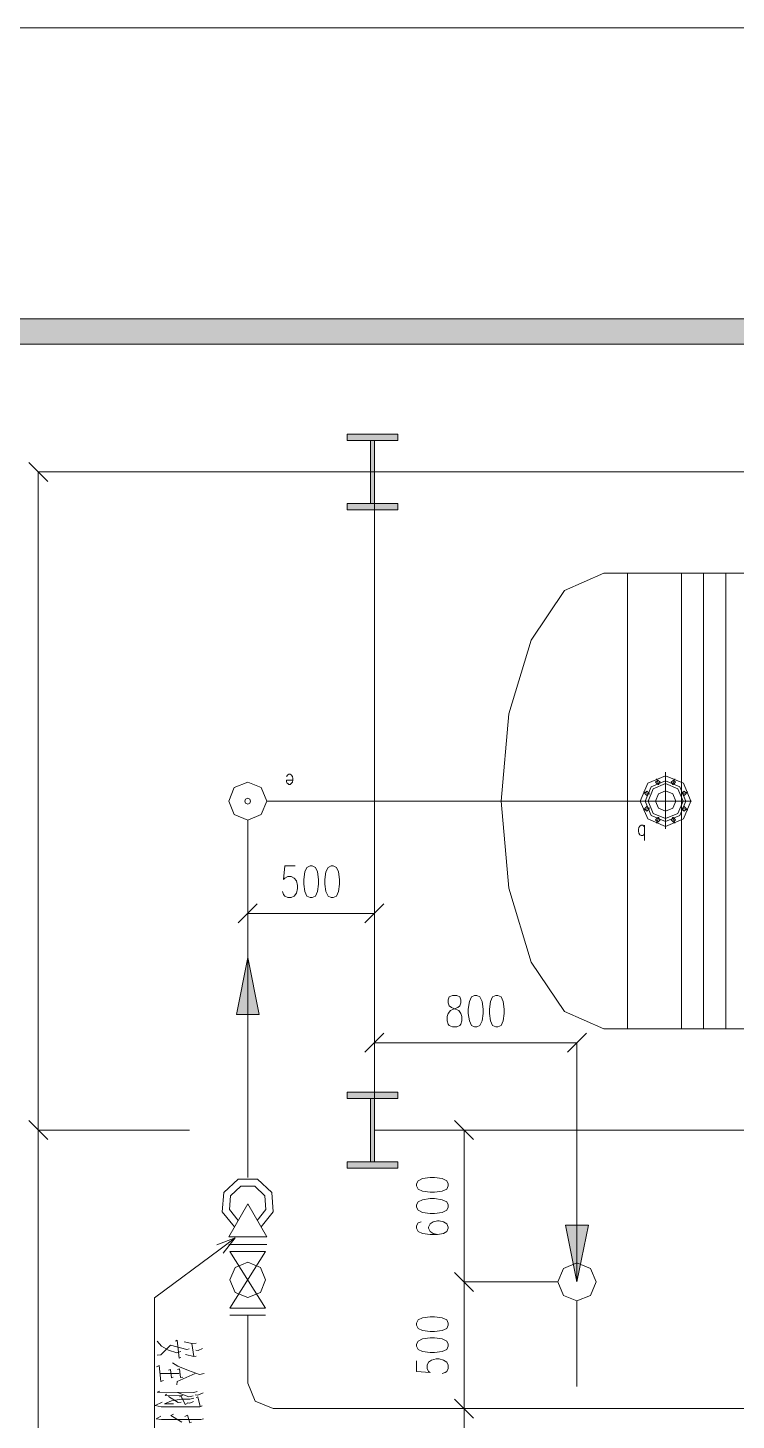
# Model space of a CAD drawing. Header units: millimetres. Extents: x 261 to 114907, y 32 to 1998430.
# Drawn here: x 69217 to 72015, y 1992928 to 1998430 of the extents above; entities that cross this region are included whole.
import ezdxf

# ---------------------------------------------------------------- set-up
doc = ezdxf.new("R2010")
doc.units = ezdxf.units.MM

msp = doc.modelspace()

# ---------------------------------------------------------------- hatches: boundary and pattern name
h = msp.add_hatch(color=0)
h.dxf.hatch_style = 2
h.paths.add_polyline_path([(113756.8, 1997279.2), (113656.8, 1997179.3), (17014.1, 1997179.3), (16914.1, 1997279.2)])
h = msp.add_hatch(color=0)
h.dxf.hatch_style = 2
h.paths.add_polyline_path([(70478.9, 1996799.6), (70478.9, 1996824.6), (70678.8, 1996824.6), (70678.8, 1996799.6)])
h = msp.add_hatch(color=0)
h.dxf.hatch_style = 2
h.paths.add_polyline_path([(70586.6, 1996799.6), (70586.6, 1996549.7), (70571.5, 1996549.7), (70571.5, 1996799.6)])
h = msp.add_hatch(color=0)
h.dxf.hatch_style = 2
h.paths.add_polyline_path([(70478.9, 1996549.7), (70478.9, 1996524.7), (70678.8, 1996524.7), (70678.8, 1996549.7)])
h = msp.add_hatch(color=0)
h.dxf.hatch_style = 2
h.paths.add_polyline_path([(70085.9, 1994755.8), (70041.1, 1994530.8), (70131.1, 1994530.8)])
h = msp.add_hatch(color=0)
h.dxf.hatch_style = 2
h.paths.add_polyline_path([(70478.9, 1994199), (70478.9, 1994224), (70678.8, 1994224), (70678.8, 1994199)])
h = msp.add_hatch(color=0)
h.dxf.hatch_style = 2
h.paths.add_polyline_path([(70586.6, 1994199), (70586.6, 1993949.1), (70571.5, 1993949.1), (70571.5, 1994199)])
h = msp.add_hatch(color=0)
h.dxf.hatch_style = 2
h.paths.add_polyline_path([(70478.9, 1993949.1), (70478.9, 1993923.7), (70678.8, 1993923.7), (70678.8, 1993949.1)])
h = msp.add_hatch(color=0)
h.dxf.hatch_style = 2
h.paths.add_polyline_path([(71386.4, 1993473.8), (71341.6, 1993698.7), (71431.7, 1993698.7)])

# ---------------------------------------------------------------- linework, layer by layer
at = {"color": 0, "lineweight": 0}
for points in [[(114906.9, 1927132.8), (114906.9, 1998429.8), (13963.2, 1998429.8), (13963.2, 1927132.8)], [(113756.8, 1997279.2), (113656.8, 1997179.3), (17014.1, 1997179.3), (16914.1, 1997279.2)], [(70478.9, 1996799.6), (70478.9, 1996824.6), (70678.8, 1996824.6), (70678.8, 1996799.6)], [(70586.6, 1996799.6), (70586.6, 1996549.7), (70571.5, 1996549.7), (70571.5, 1996799.6)], [(74987.6, 1996674.6), (70586.6, 1996674.6), (70586.6, 1994074.1), (74987.6, 1994074.1)], [(70478.9, 1996549.7), (70478.9, 1996524.7), (70678.8, 1996524.7), (70678.8, 1996549.7)], [(71636.8, 1995374.1), (71666.1, 1995444.8), (71736.7, 1995474.1), (71807.4, 1995444.8), (71836.7, 1995374.1), (71807.4, 1995303.5), (71736.7, 1995274.2), (71666.1, 1995303.5)], [(70010.9, 1995374.1), (70032.9, 1995427.1), (70085.9, 1995449.1), (70138.9, 1995427.1), (70160.9, 1995374.1), (70138.9, 1995321.1), (70085.9, 1995299.2), (70032.9, 1995321.1)], [(71656.6, 1995374.1), (71680.3, 1995430.6), (71736.7, 1995454.3), (71793.2, 1995430.6), (71816.9, 1995374.1), (71793.2, 1995317.7), (71736.7, 1995294), (71680.3, 1995317.7)], [(71667.8, 1995374.1), (71688.1, 1995422.8), (71736.7, 1995443.1), (71785.4, 1995422.8), (71805.7, 1995374.1), (71785.4, 1995325.4), (71736.7, 1995305.2), (71688.1, 1995325.4)], [(71697.1, 1995448.3), (71706.2, 1995457.3), (71715.2, 1995448.3), (71706.2, 1995439.2)], [(71758.3, 1995448.3), (71767.3, 1995457.3), (71776.4, 1995448.3), (71767.3, 1995439.2)], [(70074.7, 1995374.1), (70077.7, 1995382.3), (70085.9, 1995385.8), (70094.1, 1995382.3), (70097.5, 1995374.1), (70094.1, 1995366), (70085.9, 1995362.5), (70077.7, 1995366)], [(71653.6, 1995404.7), (71662.6, 1995413.8), (71671.7, 1995404.7), (71662.6, 1995395.7)], [(71696.7, 1995374.1), (71708.3, 1995402.6), (71736.7, 1995414.2), (71765.2, 1995402.6), (71776.8, 1995374.1), (71765.2, 1995346.1), (71736.7, 1995334.1), (71708.3, 1995346.1)], [(71801.8, 1995404.7), (71810.4, 1995413.8), (71819.5, 1995404.7), (71810.4, 1995395.7)], [(71653.6, 1995343.5), (71662.6, 1995352.6), (71671.7, 1995343.5), (71662.6, 1995334.5)], [(71697.1, 1995300.5), (71706.2, 1995309.5), (71715.2, 1995300.5), (71706.2, 1995291.4)], [(71758.3, 1995300.5), (71767.3, 1995309.5), (71776.4, 1995300.5), (71767.3, 1995291.4)], [(71801.8, 1995343.5), (71810.4, 1995352.6), (71819.5, 1995343.5), (71810.4, 1995334.5)], [(70332, 1995117.7), (70319.5, 1995111.7), (70311.3, 1995094), (70307, 1995064.3), (70307, 1995046.2), (70311.3, 1995016.5), (70319.5, 1994998.8), (70332, 1994992.8), (70340.6, 1994992.8), (70353.1, 1994998.8), (70361.3, 1995016.5), (70365.6, 1995046.2), (70365.6, 1995064.3), (70361.3, 1995094), (70353.1, 1995111.7), (70340.6, 1995117.7)], [(70415.6, 1995117.7), (70403.1, 1995111.7), (70394.4, 1995094), (70390.6, 1995064.3), (70390.6, 1995046.2), (70394.4, 1995016.5), (70403.1, 1994998.8), (70415.6, 1994992.8), (70423.7, 1994992.8), (70436.2, 1994998.8), (70444.4, 1995016.5), (70448.7, 1995046.2), (70448.7, 1995064.3), (70444.4, 1995094), (70436.2, 1995111.7), (70423.7, 1995117.7)], [(70085.9, 1994755.8), (70041.1, 1994530.8), (70131.1, 1994530.8)], [(70894.7, 1994606.2), (70882.2, 1994600.2), (70878.4, 1994588.1), (70878.4, 1994576.5), (70882.2, 1994564.4), (70890.9, 1994558.4), (70907.2, 1994552.4), (70919.7, 1994546.8), (70928.3, 1994534.7), (70932.2, 1994522.6), (70932.2, 1994505), (70928.3, 1994492.9), (70924, 1994487.3), (70911.5, 1994481.3), (70894.7, 1994481.3), (70882.2, 1994487.3), (70878.4, 1994492.9), (70874.1, 1994505), (70874.1, 1994522.6), (70878.4, 1994534.7), (70886.5, 1994546.8), (70899, 1994552.4), (70915.9, 1994558.4), (70924, 1994564.4), (70928.3, 1994576.5), (70928.3, 1994588.1), (70924, 1994600.2), (70911.5, 1994606.2)], [(70982.2, 1994606.2), (70969.7, 1994600.2), (70961.5, 1994582.5), (70957.2, 1994552.4), (70957.2, 1994534.7), (70961.5, 1994505), (70969.7, 1994487.3), (70982.2, 1994481.3), (70990.8, 1994481.3), (71003.3, 1994487.3), (71011.5, 1994505), (71015.8, 1994534.7), (71015.8, 1994552.4), (71011.5, 1994582.5), (71003.3, 1994600.2), (70990.8, 1994606.2)], [(71065.8, 1994606.2), (71053.3, 1994600.2), (71044.7, 1994582.5), (71040.8, 1994552.4), (71040.8, 1994534.7), (71044.7, 1994505), (71053.3, 1994487.3), (71065.8, 1994481.3), (71074, 1994481.3), (71086.5, 1994487.3), (71094.7, 1994505), (71099, 1994534.7), (71099, 1994552.4), (71094.7, 1994582.5), (71086.5, 1994600.2), (71074, 1994606.2)], [(70478.9, 1994199), (70478.9, 1994224), (70678.8, 1994224), (70678.8, 1994199)], [(70586.6, 1994199), (70586.6, 1993949.1), (70571.5, 1993949.1), (70571.5, 1994199)], [(70478.9, 1993949.1), (70478.9, 1993923.7), (70678.8, 1993923.7), (70678.8, 1993949.1)], [(70753, 1993853), (70758.6, 1993840.5), (70776.7, 1993832.3), (70806.4, 1993828), (70824.1, 1993828), (70853.8, 1993832.3), (70871.9, 1993840.5), (70877.9, 1993853), (70877.9, 1993861.2), (70871.9, 1993873.7), (70853.8, 1993882.3), (70824.1, 1993886.2), (70806.4, 1993886.2), (70776.7, 1993882.3), (70758.6, 1993873.7), (70753, 1993861.2)], [(70753, 1993769.8), (70758.6, 1993757.3), (70776.7, 1993748.7), (70806.4, 1993744.8), (70824.1, 1993744.8), (70853.8, 1993748.7), (70871.9, 1993757.3), (70877.9, 1993769.8), (70877.9, 1993778), (70871.9, 1993790.5), (70853.8, 1993798.7), (70824.1, 1993803), (70806.4, 1993803), (70776.7, 1993798.7), (70758.6, 1993790.5), (70753, 1993778)], [(71386.4, 1993473.8), (71341.6, 1993698.7), (71431.7, 1993698.7)], [(70015.7, 1993482), (70036.3, 1993531.5), (70085.9, 1993552.2), (70135.9, 1993531.5), (70156.1, 1993482), (70135.9, 1993432), (70085.9, 1993411.7), (70036.3, 1993432)], [(71311.4, 1993473.8), (71333.4, 1993526.8), (71386.4, 1993548.8), (71439.8, 1993526.8), (71461.8, 1993473.8), (71439.8, 1993420.8), (71386.4, 1993398.8), (71333.4, 1993420.8)], [(70753, 1993302.7), (70758.6, 1993290.2), (70776.7, 1993282), (70806.4, 1993277.7), (70824.1, 1993277.7), (70853.8, 1993282), (70871.9, 1993290.2), (70877.9, 1993302.7), (70877.9, 1993311.3), (70871.9, 1993323.8), (70853.8, 1993332), (70824.1, 1993336.3), (70806.4, 1993336.3), (70776.7, 1993332), (70758.6, 1993323.8), (70753, 1993311.3)], [(70753, 1993219.6), (70758.6, 1993207.1), (70776.7, 1993198.9), (70806.4, 1993194.6), (70824.1, 1993194.6), (70853.8, 1993198.9), (70871.9, 1993207.1), (70877.9, 1993219.6), (70877.9, 1993227.7), (70871.9, 1993240.2), (70853.8, 1993248.9), (70824.1, 1993252.7), (70806.4, 1993252.7), (70776.7, 1993248.9), (70758.6, 1993240.2), (70753, 1993227.7)]]:
    msp.add_lwpolyline(points, close=True, dxfattribs=at)
for points in [[(69296, 1996637.2), (69221.1, 1996712.1)], [(70725, 1996674.6), (69257.7, 1996674.6)], [(69258.5, 1994074.1), (69258.5, 1996674.6)], [(71492.8, 1996274.3), (71337.3, 1996205.8), (71205.4, 1996010.6), (71117.5, 1995718.9), (71086.5, 1995374.1), (71117.5, 1995029.8), (71205.4, 1994737.7), (71337.3, 1994542.5), (71492.8, 1994474)], [(71492.8, 1996274.3), (74081.4, 1996274.3)], [(71586.8, 1994474), (71586.8, 1996274.3)], [(71799.2, 1996274.3), (71799.2, 1994474)], [(71886.7, 1994474), (71886.7, 1996274.3)], [(71974.2, 1996274.3), (71974.2, 1994474)], [(70264.3, 1995457.3), (70239.3, 1995457.3), (70239.3, 1995451.7), (70240.6, 1995446.1), (70244.1, 1995443.1), (70248.8, 1995440.1), (70253.5, 1995440.1), (70257.8, 1995443.1), (70262.6, 1995448.7), (70264.3, 1995457.3), (70264.3, 1995462.9), (70262.6, 1995471.5), (70257.8, 1995477.6), (70253.5, 1995480.1), (70248.8, 1995480.1), (70244.1, 1995477.6), (70239.3, 1995471.5)], [(71736.7, 1995488.8), (71736.7, 1995264.7)], [(71710, 1995438.3), (71700.1, 1995462)], [(71763.5, 1995438.3), (71772.9, 1995462)], [(70160.9, 1995374.1), (71736.7, 1995374.1)], [(71620.8, 1995374.1), (71839.3, 1995374.1)], [(71672.5, 1995400.9), (71648.8, 1995410.8)], [(71801, 1995400.9), (71824.7, 1995410.8)], [(71672.5, 1995347.4), (71648.8, 1995337.9)], [(71710, 1995309.9), (71700.1, 1995286.2)], [(71763.5, 1995309.9), (71772.9, 1995286.2)], [(71801, 1995347.4), (71824.7, 1995337.9)], [(70085.9, 1995299.2), (70085.9, 1993887)], [(71654, 1995247), (71651, 1995241), (71646.3, 1995238.4), (71639.8, 1995238.4), (71635.5, 1995241), (71630.7, 1995247), (71629, 1995255.2), (71629, 1995261.2), (71630.7, 1995269.9), (71635.5, 1995275.5), (71639.8, 1995278.5), (71646.3, 1995278.5), (71651, 1995275.5), (71654, 1995269.9)], [(71654, 1995278.5), (71654, 1995218.1)], [(70273.8, 1995117.7), (70232, 1995117.7), (70227.7, 1995064.3), (70232, 1995069.9), (70244.5, 1995075.9), (70257, 1995075.9), (70269.5, 1995069.9), (70278.1, 1995058.3), (70282, 1995040.2), (70282, 1995028.5), (70278.1, 1995010.4), (70269.5, 1994998.8), (70257, 1994992.8), (70244.5, 1994992.8), (70232, 1994998.8), (70227.7, 1995004.4), (70223.8, 1995016.5)], [(70123.4, 1994967.8), (70048.4, 1994892.8)], [(70085.9, 1994932.4), (70085.9, 1994929)], [(70586.6, 1994930.3), (70085.9, 1994930.3)], [(70549.1, 1994892.8), (70624.1, 1994967.8)], [(70586.6, 1994932.4), (70586.6, 1994929)], [(70624.1, 1994456.3), (70549.1, 1994381.3)], [(71348.9, 1994381.3), (71424.3, 1994456.3)], [(71492.8, 1994474), (74081.4, 1994474)], [(70586.6, 1994075.8), (70586.6, 1994419.7)], [(70586.6, 1994418.8), (71386.4, 1994418.8)], [(71386.4, 1994053.8), (71386.4, 1994419.7)], [(69296, 1994036.6), (69221.1, 1994111.6)], [(69221.1, 1994111.6), (69296, 1994036.6)], [(70977.9, 1994036.6), (70902.9, 1994111.6)], [(69855.4, 1994074.1), (69257.7, 1994074.1)], [(69855.4, 1994074.1), (69257.7, 1994074.1)], [(69258.5, 1992573.6), (69258.5, 1994074.1)], [(71139.5, 1994074.1), (70939.1, 1994074.1)], [(70940.4, 1994074.1), (70940.4, 1993473.8)], [(71386.4, 1994074.1), (71386.4, 1993473.8)], [(70138.5, 1993691), (70186.3, 1993750.9), (70180.7, 1993827.6), (70124.3, 1993879.7), (70047.6, 1993879.7), (69991.5, 1993827.6), (69985.5, 1993750.9), (70033.3, 1993691)], [(70123.4, 1993716.8), (70157.9, 1993759.9), (70153.6, 1993814.2), (70113.5, 1993851.7), (70058.8, 1993851.7), (70018.2, 1993814.2), (70014.4, 1993759.9), (70048.4, 1993716.8)], [(70085.9, 1993781.9), (70010.9, 1993651.8)], [(70085.9, 1993781.9), (70160.9, 1993651.8)], [(70770.6, 1993711.2), (70758.6, 1993707.4), (70753, 1993694.9), (70753, 1993686.2), (70758.6, 1993673.7), (70776.7, 1993665.6), (70806.4, 1993661.2), (70836.1, 1993661.2), (70859.8, 1993665.6), (70871.9, 1993673.7), (70877.9, 1993686.2), (70877.9, 1993690.5), (70871.9, 1993703), (70859.8, 1993711.2), (70842.2, 1993715.5), (70836.1, 1993715.5), (70818.5, 1993711.2), (70806.4, 1993703), (70800.4, 1993690.5), (70800.4, 1993686.2), (70806.4, 1993673.7), (70818.5, 1993665.6), (70836.1, 1993661.2)], [(69976.5, 1993603.5), (69717.5, 1993410.4)], [(69964.4, 1993619.9), (70036.3, 1993648.3)], [(70036.3, 1993648.3), (69976.5, 1993603.5)], [(70036.3, 1993648.3), (69988.5, 1993587.6)], [(70160.9, 1993651.8), (70010.9, 1993651.8)], [(70160.9, 1993622), (70010.9, 1993622)], [(70156.1, 1993622), (70015.7, 1993622)], [(70015.7, 1993593.6), (70156.1, 1993369.9)], [(70015.7, 1993369.9), (70156.1, 1993593.6)], [(70156.1, 1993593.6), (70015.7, 1993593.6)], [(70902.9, 1993511.3), (70977.9, 1993436.3)], [(70977.9, 1993436.3), (70902.9, 1993511.3)], [(71309.7, 1993473.8), (70939.1, 1993473.8)], [(71309.7, 1993473.8), (70939.1, 1993473.8)], [(70940.4, 1993473.8), (70940.4, 1992973.5)], [(69717.5, 1993410.4), (69717.5, 1992370.6)], [(71386.4, 1993060.1), (71386.4, 1993398.8)], [(70156.1, 1993369.9), (70015.7, 1993369.9)], [(70156.1, 1993341.9), (70015.7, 1993341.9)], [(70085.9, 1993341.9), (70085.9, 1993073.5)], [(69821.3, 1993198.9), (69805.8, 1993194.1), (69772.6, 1993203.6), (69745.9, 1993219.6), (69728.7, 1993239.4)], [(69845, 1993207.1), (69780.4, 1993224.3), (69742.9, 1993185.5), (69728.7, 1993184.6)], [(69801.1, 1993239.8), (69807.1, 1993244.1), (69815.3, 1993173), (69821.3, 1993175.6)], [(69867, 1993229.9), (69835.5, 1993236.8)], [(69873.5, 1993179.5), (69865.7, 1993229.9)], [(69867, 1993229.9), (69882.9, 1993232)], [(69873.5, 1993179.5), (69882.9, 1993180.8), (69873.5, 1993179.5), (69840.3, 1993187.2)], [(69845, 1993207.1), (69854.5, 1993209.2)], [(69890.7, 1993203.2), (69881.2, 1993204.5)], [(69890.7, 1993203.2), (69907.9, 1993210.9)], [(70753, 1993161.4), (70753, 1993119.6), (70806.4, 1993115.3), (70800.4, 1993119.6), (70794.3, 1993132.1), (70794.3, 1993144.6), (70800.4, 1993157.1), (70812.4, 1993165.3), (70830.1, 1993169.6), (70842.2, 1993169.6), (70859.8, 1993165.3), (70871.9, 1993157.1), (70877.9, 1993144.6), (70877.9, 1993132.1), (70871.9, 1993119.6), (70865.9, 1993115.3), (70853.8, 1993111.4)], [(69736.4, 1993143.3), (69725.2, 1993138.5)], [(69736.4, 1993143.3), (69742.9, 1993080.8), (69753.7, 1993084.2)], [(69815.3, 1993111.4), (69739.4, 1993111.4)], [(69772.6, 1993125.2), (69780.4, 1993127.3), (69785.1, 1993095), (69791.6, 1993097.6)], [(69895.4, 1993108.4), (69851.5, 1993123.5), (69810.5, 1993141.6), (69788.6, 1993154.1)], [(69807.1, 1993080.8), (69878.2, 1993112.3)], [(69808.8, 1993127.3), (69816.6, 1993130.4), (69820, 1993095.9), (69829.5, 1993098)], [(69895.4, 1993108.4), (69914.4, 1993112.3)], [(69807.1, 1993080.8), (69805.8, 1993067.4)], [(70085.9, 1993073.5), (70115.2, 1993002.8), (70185.9, 1992973.5)], [(69882.9, 1993017), (69889.4, 1993020), (69898.5, 1992981.7), (69906.6, 1992984.7), (69897.2, 1992980), (69744.2, 1992980.8), (69720.5, 1992985.6), (69747.6, 1992998.1)], [(69873.5, 1993036.8), (69728.7, 1993037.7), (69739.4, 1993041.6)], [(69857.5, 1993010.1), (69823, 1993011), (69785.1, 1993003.7), (69756.7, 1992992), (69793.3, 1992992)], [(69760.1, 1993025.6), (69764.9, 1993030.4)], [(69760.1, 1993025.6), (69829.5, 1993026.5)], [(69823, 1992998.1), (69811.8, 1992996.8), (69772.6, 1993020.9)], [(69852.8, 1993019.6), (69808.8, 1993036.8)], [(69816.6, 1993019.6), (69823, 1993022.6), (69839, 1992989.4), (69846.7, 1992992.9)], [(69871.7, 1993001.5), (69857.5, 1992995), (69846.7, 1992995.9)], [(69852.8, 1993019.6), (69870.4, 1993023.5)], [(69857.5, 1993010.1), (69873.5, 1993014)], [(69873.5, 1993036.8), (69886, 1993040.7)], [(69889.4, 1993026.5), (69878.2, 1993027.4)], [(69889.4, 1993026.5), (69909.7, 1993035.1)], [(70902.9, 1993011), (70977.9, 1992936)], [(70977.9, 1992936), (70902.9, 1993011)], [(69900.2, 1992930.4), (69745.9, 1992930.4), (69723.9, 1992933), (69742.9, 1992942.9)], [(69782.1, 1992945.5), (69793.3, 1992951.1)], [(69782.1, 1992945.5), (69826.1, 1992920.1)], [(69848.5, 1992947.2), (69837.3, 1992942.5)], [(69848.5, 1992947.2), (69857.5, 1992917), (69864, 1992920.1)], [(75178.9, 1992973.5), (70185.9, 1992973.5)], [(71068.4, 1992973.5), (70939.1, 1992973.5)], [(71068.4, 1992973.5), (70939.1, 1992973.5)], [(70940.4, 1992973.5), (70940.4, 1992573.6)], [(69900.2, 1992930.4), (69911.4, 1992933.4)]]:
    msp.add_lwpolyline(points, dxfattribs=at)

doc.saveas('drawing.dxf')
